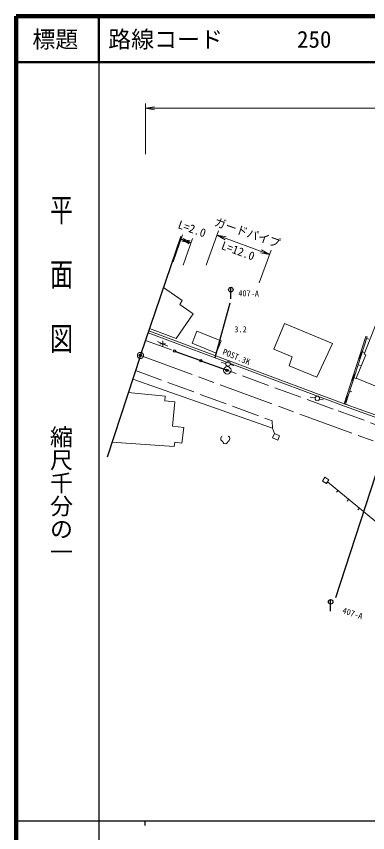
# Model space of a CAD drawing. Units: millimetres, scale not verified. Extents: x 40000 to 680000, y 20000 to 380000.
# Drawn here: x 40000 to 116530, y 202409 to 380000 of the extents above; entities that cross this region are included whole.
import ezdxf
from ezdxf.enums import TextEntityAlignment as Align

# ---------------------------------------------------------------- set-up
doc = ezdxf.new("R2010")
doc.units = ezdxf.units.MM
doc.header["$LTSCALE"] = 1000
doc.header["$PDMODE"] = 32
doc.header["$PDSIZE"] = 500
doc.linetypes.add('CHAIN', pattern=[18.5, 12, -1.5, 3.5, -1.5])
doc.linetypes.add('DASHED', pattern=[7.5, 6, -1.5])
for name, color, linetype, lineweight in [('M-BMK', 2, 'CHAIN', 13), ('M-BMK-OTRS', 5, 'Continuous', 25), ('M-STR-HTXT', 7, 'Continuous', 13), ('M-STR-STRC', 7, 'Continuous', 25), ('M-TTL', 2, 'Continuous', 140), ('M-TTL-BAND', 7, 'Continuous', 25), ('M-TTL-LINE', 7, 'Continuous', 50), ('M-WORK', 1, 'Continuous', 13)]:
    doc.layers.add(name, color=color, linetype=linetype, lineweight=lineweight)
doc.layers.add('M-OTRS', color=6, linetype='Continuous')
doc.layers.add('M-TTL-TXT', color=7, linetype='Continuous')
doc.styles.add('@ＭＳ ゴシック', font='')
doc.styles.add('ＭＳ ゴシック', font='')
doc.styles.get('@ＭＳ ゴシック').set_extended_font_data('@MS Gothic')
doc.styles.get('ＭＳ ゴシック').set_extended_font_data('MS Gothic')

# ---------------------------------------------------------------- blocks, each defined once
blk = doc.blocks.new('plus')
at = {"color": 0, "linetype": 'Continuous', "lineweight": -2}
for p, q in [((-1.25, 0), (1.25, 0)), ((0, -1.25), (0, 1.25))]:
    blk.add_line(p, q, dxfattribs=at)
blk = doc.blocks.new('open_arrow')
at = {"color": 0, "linetype": 'Continuous', "lineweight": -2}
blk.add_lwpolyline([(7.5, 1.25), (0, 0), (7.5, -1.25)], dxfattribs=at)

msp = doc.modelspace()

# ---------------------------------------------------------------- linework, layer by layer
at = {"layer": 'M-BMK'}
msp.add_line((67042, 306220), (140363, 279327), dxfattribs=at)
msp.add_circle((67042, 306220), 672, dxfattribs=at)
at = {"layer": 'M-BMK-OTRS'}
for q in [(75893, 332207), (59774, 284084)]:
    msp.add_line((67042, 306220), q, dxfattribs=at)
at = {"layer": 'M-OTRS'}
msp.add_point((67042, 306220), dxfattribs=at)
at = {"layer": 'M-STR-HTXT'}
for p, q in [((68124, 350000), (68124, 361000)), ((68124, 360000), (346862, 360000)), ((74162, 326605), (76231, 332463)), ((81359, 325870), (84063, 333311)), ((83721, 332371), (95162, 328214)), ((78071, 330753), (75898, 331520)), ((76349, 325877), (78404, 331696)), ((92915, 322031), (95503, 329154))]:
    msp.add_line(p, q, dxfattribs=at)
at = {"layer": 'M-STR-STRC'}
for p, q in [((86714, 318545), (86714, 321045)), ((86512, 317627), (83214, 305722)), ((74692, 307108), (79951, 305186)), ((80420, 305015), (85679, 303093)), ((109572, 253575), (119349, 283360)), ((108464, 250620), (108464, 253120))]:
    msp.add_line(p, q, dxfattribs=at)
for centre, radius in [((86714, 320545), 500), ((74458, 307194), 250), ((80186, 305101), 250), ((85914, 303007), 250), ((108464, 252620), 500)]:
    msp.add_circle(centre, radius, dxfattribs=at)
at = {"layer": 'M-TTL'}
for p, q in [((40000, 380000), (40000, 20000)), ((680000, 380000), (40000, 380000))]:
    msp.add_line(p, q, dxfattribs=at)
at = {"layer": 'M-TTL-BAND'}
for p, q in [((58000, 370000), (58000, 20000)), ((40000, 205000), (579000, 205000)), ((68000, 205000), (68000, 204000))]:
    msp.add_line(p, q, dxfattribs=at)
at = {"layer": 'M-TTL-LINE'}
for p, q in [((58000, 380000), (58000, 370000)), ((40000, 370000), (680000, 370000))]:
    msp.add_line(p, q, dxfattribs=at)
at = {"layer": 'M-WORK'}
for p, q in [((72077, 321002), (76146, 318164)), ((76146, 318164), (75593, 317309)), ((75593, 317309), (78512, 315287)), ((78512, 315287), (74801, 309929)), ((96079, 307620), (98384, 313176)), ((98384, 313176), (108839, 308824)), ((115764, 306541), (118641, 313890)), ((68717, 311137), (110665, 295467)), ((68878, 311611), (110840, 295935)), ((74801, 309929), (69030, 312057)), ((70754, 309261), (73029, 308276)), ((116115, 310337), (111424, 295712)), ((116401, 310245), (111709, 295620)), ((111709, 295620), (116401, 310245)), ((116401, 310245), (116115, 310337)), ((116291, 309904), (116767, 309751)), ((100082, 305916), (96079, 307620)), ((108839, 308824), (105445, 301506)), ((99441, 303961), (100082, 305916)), ((114044, 301287), (116092, 306337)), ((114588, 305576), (114873, 305484)), ((115103, 306986), (114645, 305558)), ((115160, 306968), (114702, 305539)), ((115217, 306949), (114759, 305521)), ((115274, 306931), (114816, 305503)), ((115332, 306913), (115046, 307004)), ((115375, 307047), (115851, 306894)), ((116092, 306337), (115764, 306541)), ((85637, 304496), (84585, 304679)), ((86608, 304259), (87411, 304075)), ((105445, 301506), (99441, 303961)), ((114458, 304190), (114934, 304038)), ((113576, 302225), (113118, 300797)), ((113633, 302207), (113175, 300778)), ((113690, 302188), (113232, 300760)), ((113747, 302170), (113289, 300742)), ((113804, 302152), (113519, 302243)), ((65361, 301101), (95824, 290406)), ((113061, 300815), (113346, 300723)), ((113542, 301334), (114018, 301181)), ((119141, 299176), (114044, 301287)), ((112626, 298477), (113102, 298324)), ((64389, 298141), (72422, 297342)), ((72422, 297342), (72359, 296388)), ((105077, 296985), (104024, 297169)), ((106048, 296749), (106851, 296564)), ((112049, 297464), (111591, 296036)), ((112106, 297446), (111648, 296017)), ((112163, 297427), (111705, 295999)), ((112220, 297409), (111762, 295981)), ((112277, 297391), (111992, 297482)), ((72359, 296388), (74502, 296138)), ((74502, 296138), (74017, 290821)), ((110669, 295465), (133784, 287092)), ((110840, 295935), (133954, 287562)), ((111709, 295620), (111424, 295712)), ((111533, 296054), (111819, 295962)), ((111709, 295620), (112186, 295468)), ((74017, 290821), (76487, 290571)), ((76487, 290571), (76034, 287163)), ((95824, 290406), (96197, 289259)), ((74376, 286396), (60841, 287336)), ((74502, 287350), (74376, 286396)), ((76034, 287163), (74502, 287350)), ((107778, 278755), (107460, 278370)), ((107778, 278755), (126475, 263280)), ((110090, 276842), (109771, 276457)), ((112401, 274929), (112082, 274544)), ((114712, 273016), (114393, 272631))]:
    msp.add_line(p, q, dxfattribs=at)
for points in [[(78267, 308902), (83520, 306744), (84605, 309384), (79351, 311542)], [(96197, 289259), (97346, 288766), (96934, 287804), (95784, 288296)], [(107187, 279719), (108047, 279203), (107531, 278343), (106671, 278859)]]:
    msp.add_lwpolyline(points, close=True, dxfattribs=at)
at = {"layer": 'M-WORK', "linetype": 'DASHED'}
for points in [[(68158, 309497), (110092, 294170), (141438, 282736), (148228, 280730), (157551, 279393), (167543, 279077), (177042, 279745), (187948, 282102), (230237, 296281), (256667, 305094)], [(65961, 302928), (95726, 292021), (95824, 290406)]]:
    msp.add_lwpolyline(points, dxfattribs=at)
at = {"layer": 'M-WORK'}
for centre, radius in [((85958, 302991), 811), ((86127, 304398), 500), ((105567, 296887), 500)]:
    msp.add_circle(centre, radius, dxfattribs=at)
for centre, radius, start, end in [((85108, 288119), 599, 113.44836, 257.2818), ((85911, 288119), 599, 282.7182, 66.55164), ((85510, 287502), 534, 176.52859, 3.47141)]:
    msp.add_arc(centre, radius, start, end, dxfattribs=at)

# ---------------------------------------------------------------- block references
at = {"layer": 'M-STR-HTXT', "xscale": 267, "yscale": 267}
msp.add_blockref('open_arrow', (68124, 360000), dxfattribs=at)
for p, rotation in [((83721, 332371), 340), ((75898, 331520), 340.5), ((78071, 330753), 160.5), ((95162, 328214), 160)]:
    msp.add_blockref('open_arrow', p, dxfattribs=dict(at, rotation=rotation))
at = {"layer": 'M-WORK', "xscale": 520, "yscale": 520}
msp.add_blockref('plus', (71879, 308774), dxfattribs=at)

# ---------------------------------------------------------------- texts
at = {"layer": 'M-STR-HTXT', "style": 'ＭＳ ゴシック'}
msp.add_text('ガードパイプ', height=1833, rotation=340.974, dxfattribs=at).set_placement((82764, 333977), align=Align.BOTTOM_LEFT)
for s, rotation, p in [('L=2.0', 340.549, (77788, 332406)), ('L=12.0', 340.031, (87807, 327611))]:
    msp.add_text(s, height=1833, rotation=rotation, dxfattribs=at).set_placement(p, align=Align.BOTTOM_CENTER)
at = {"layer": 'M-STR-STRC', "style": 'ＭＳ ゴシック'}
for rotation, p in [(358.441, (88332, 318736)), (341.565, (110786, 249828))]:
    msp.add_text('407-A', height=1320, rotation=rotation, dxfattribs=at).set_placement(p, align=Align.BOTTOM_LEFT)
at = {"layer": 'M-TTL-BAND', "style": '@ＭＳ ゴシック', "width": 1.4}
msp.add_text('平  面  図', height=3666, rotation=270, dxfattribs=at).set_placement((49777, 306475), align=Align.MIDDLE_RIGHT)
at = {"layer": 'M-TTL-BAND', "style": '@ＭＳ ゴシック'}
msp.add_text('縮尺千分の一', height=3666, rotation=270, dxfattribs=at).set_placement((49777, 261030), align=Align.MIDDLE_RIGHT)
at = {"layer": 'M-TTL-TXT', "style": 'ＭＳ ゴシック'}
msp.add_text('標題', height=3666, dxfattribs=at).set_placement((48500, 375000), align=Align.MIDDLE_CENTER)
for s, p in [('路線コード', (60000, 375000)), ('250', (101142, 375000))]:
    msp.add_text(s, height=3666, dxfattribs=at).set_placement(p, align=Align.MIDDLE_LEFT)
at = {"layer": 'M-WORK', "style": 'ＭＳ ゴシック'}
msp.add_text('3.2', height=1320, dxfattribs=at).set_placement((87484, 310858), align=Align.BOTTOM_LEFT)
msp.add_text('POST.3K', height=1320, rotation=337.479, dxfattribs=at).set_placement((84641, 306157), align=Align.BOTTOM_LEFT)

doc.saveas('drawing.dxf')
